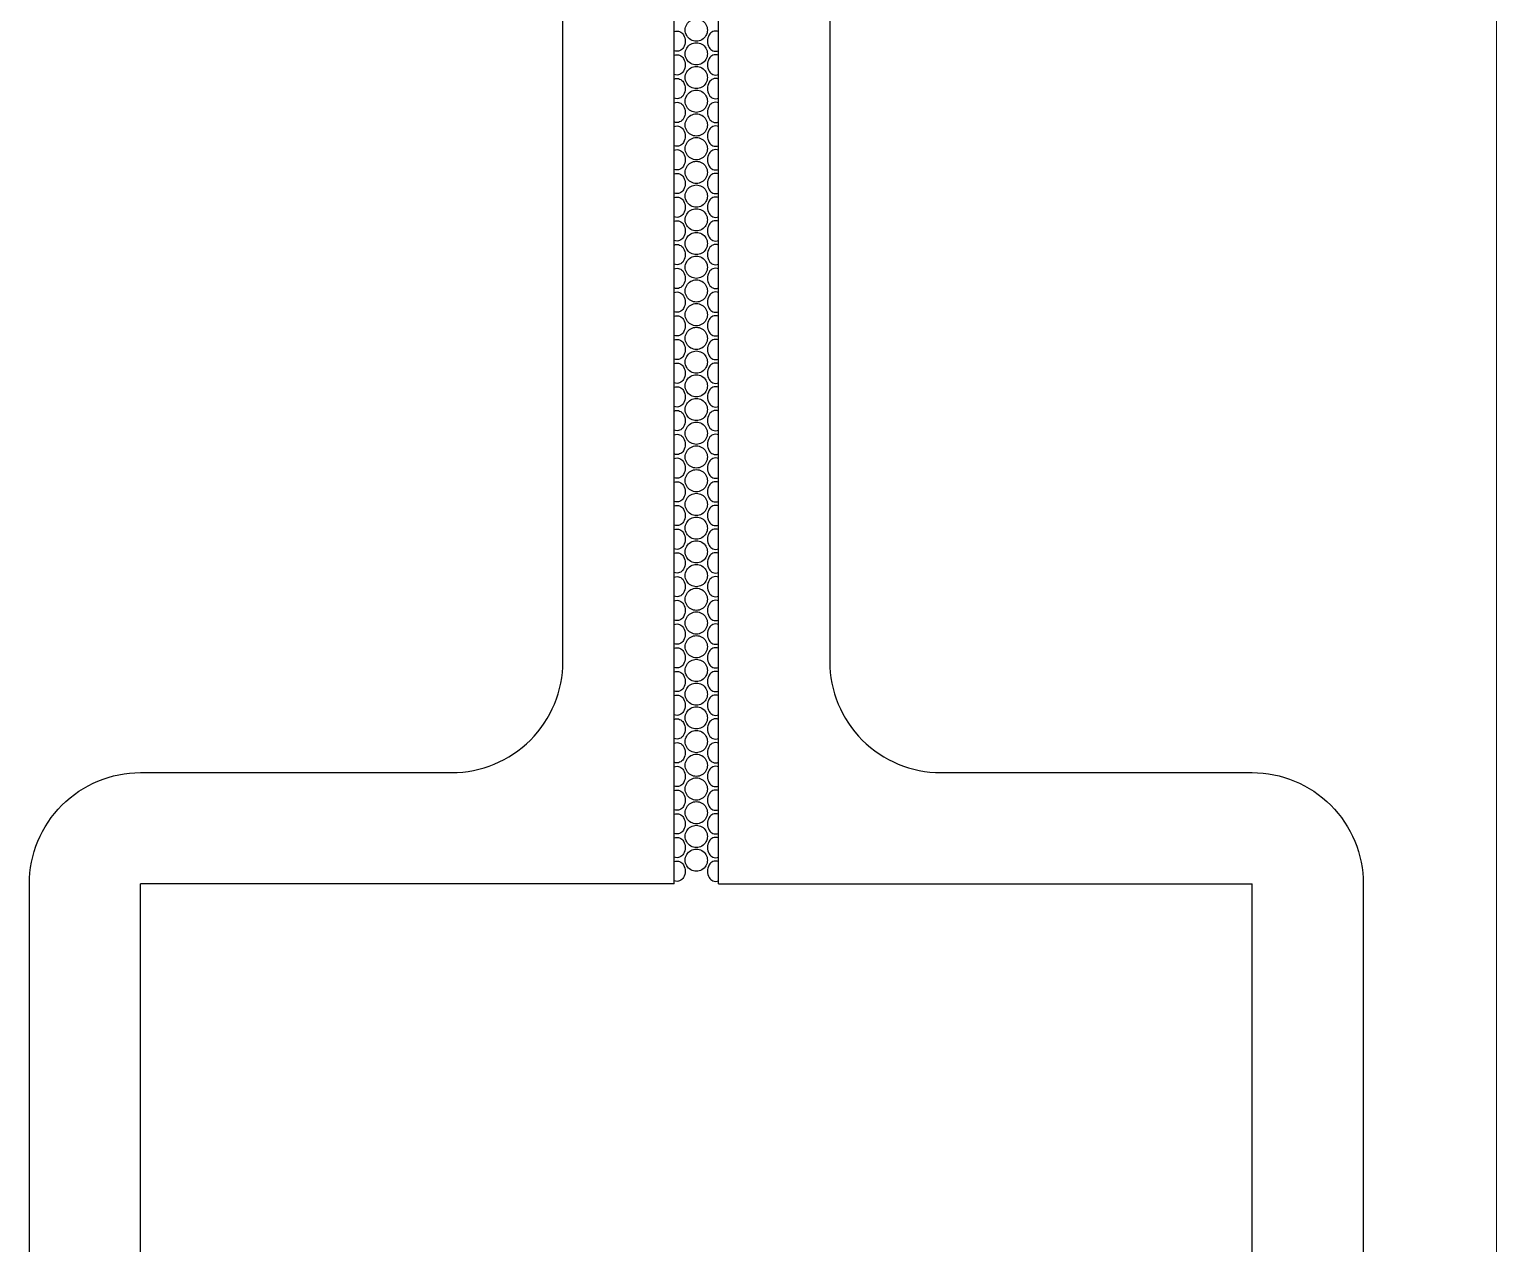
# Model space of a CAD drawing. Header units: millimetres. Extents: x 0 to 40, y 0 to 70.
# Drawn here: x 33.4 to 40, y 10.88 to 16.34 of the extents above; entities that cross this region are included whole.
import ezdxf

# ---------------------------------------------------------------- set-up
doc = ezdxf.new("R2010")
doc.units = ezdxf.units.MM
for name, color, linetype in [('Al Foil', 2, 'Continuous'), ('Cut Through All', 3, 'Continuous'), ('DEF POINTS', 7, 'Continuous')]:
    doc.layers.add(name, color=color, linetype=linetype)

msp = doc.modelspace()

# ---------------------------------------------------------------- linework, layer by layer
at = {"layer": 'Al Foil', "linetype": 'Continuous', "lineweight": 0}
msp.add_line((40, 70), (40, 0), dxfattribs=at)
at = {"layer": 'Al Foil'}
for p, q in [((36.3, 12.5), (36.3, 21.4)), ((36.5, 12.5), (36.5, 21.4)), ((33.9, 2.5), (33.9, 12.5)), ((36.3, 12.5), (33.9, 12.5)), ((36.5, 12.5), (38.9, 12.5)), ((38.9, 2.5), (38.9, 12.5))]:
    msp.add_line(p, q, dxfattribs=at)
for points in [[(36.45, 16.341, -0.131652), (36.4433, 16.316, -0.131652), (36.425, 16.2977, -0.131652), (36.4, 16.291, -0.131652), (36.375, 16.2977, -0.131652), (36.3567, 16.316, -0.131652), (36.35, 16.341, -0.131652), (36.3567, 16.366, -0.131652), (36.375, 16.3843, -0.131652), (36.4, 16.391, -0.131652), (36.425, 16.3843, -0.131652), (36.4433, 16.366, -0.131652)], [(36.45, 16.2343, -0.131652), (36.4433, 16.2093, -0.131652), (36.425, 16.191, -0.131652), (36.4, 16.1843, -0.131652), (36.375, 16.191, -0.131652), (36.3567, 16.2093, -0.131652), (36.35, 16.2343, -0.131652), (36.3567, 16.2593, -0.131652), (36.375, 16.2776, -0.131652), (36.4, 16.2843, -0.131652), (36.425, 16.2776, -0.131652), (36.4433, 16.2593, -0.131652)], [(36.45, 16.1276, -0.131652), (36.4433, 16.1026, -0.131652), (36.425, 16.0843, -0.131652), (36.4, 16.0776, -0.131652), (36.375, 16.0843, -0.131652), (36.3567, 16.1026, -0.131652), (36.35, 16.1276, -0.131652), (36.3567, 16.1526, -0.131652), (36.375, 16.1709, -0.131652), (36.4, 16.1776, -0.131652), (36.425, 16.1709, -0.131652), (36.4433, 16.1526, -0.131652)], [(36.45, 16.0209, -0.131652), (36.4433, 15.9959, -0.131652), (36.425, 15.9776, -0.131652), (36.4, 15.9709, -0.131652), (36.375, 15.9776, -0.131652), (36.3567, 15.9959, -0.131652), (36.35, 16.0209, -0.131652), (36.3567, 16.0459, -0.131652), (36.375, 16.0643, -0.131652), (36.4, 16.0709, -0.131652), (36.425, 16.0643, -0.131652), (36.4433, 16.0459, -0.131652)], [(36.45, 15.9143, -0.131652), (36.4433, 15.8893, -0.131652), (36.425, 15.8709, -0.131652), (36.4, 15.8643, -0.131652), (36.375, 15.8709, -0.131652), (36.3567, 15.8893, -0.131652), (36.35, 15.9143, -0.131652), (36.3567, 15.9393, -0.131652), (36.375, 15.9576, -0.131652), (36.4, 15.9643, -0.131652), (36.425, 15.9576, -0.131652), (36.4433, 15.9393, -0.131652)], [(36.45, 15.8076, -0.131652), (36.4433, 15.7826, -0.131652), (36.425, 15.7643, -0.131652), (36.4, 15.7576, -0.131652), (36.375, 15.7643, -0.131652), (36.3567, 15.7826, -0.131652), (36.35, 15.8076, -0.131652), (36.3567, 15.8326, -0.131652), (36.375, 15.8509, -0.131652), (36.4, 15.8576, -0.131652), (36.425, 15.8509, -0.131652), (36.4433, 15.8326, -0.131652)], [(36.45, 15.7009, -0.131652), (36.4433, 15.6759, -0.131652), (36.425, 15.6576, -0.131652), (36.4, 15.6509, -0.131652), (36.375, 15.6576, -0.131652), (36.3567, 15.6759, -0.131652), (36.35, 15.7009, -0.131652), (36.3567, 15.7259, -0.131652), (36.375, 15.7442, -0.131652), (36.4, 15.7509, -0.131652), (36.425, 15.7442, -0.131652), (36.4433, 15.7259, -0.131652)], [(36.45, 15.5942, -0.131652), (36.4433, 15.5692, -0.131652), (36.425, 15.5509, -0.131652), (36.4, 15.5442, -0.131652), (36.375, 15.5509, -0.131652), (36.3567, 15.5692, -0.131652), (36.35, 15.5942, -0.131652), (36.3567, 15.6192, -0.131652), (36.375, 15.6375, -0.131652), (36.4, 15.6442, -0.131652), (36.425, 15.6375, -0.131652), (36.4433, 15.6192, -0.131652)], [(36.45, 15.4875, -0.131652), (36.4433, 15.4625, -0.131652), (36.425, 15.4442, -0.131652), (36.4, 15.4375, -0.131652), (36.375, 15.4442, -0.131652), (36.3567, 15.4625, -0.131652), (36.35, 15.4875, -0.131652), (36.3567, 15.5125, -0.131652), (36.375, 15.5308, -0.131652), (36.4, 15.5375, -0.131652), (36.425, 15.5308, -0.131652), (36.4433, 15.5125, -0.131652)], [(36.45, 15.3808, -0.131652), (36.4433, 15.3558, -0.131652), (36.425, 15.3375, -0.131652), (36.4, 15.3308, -0.131652), (36.375, 15.3375, -0.131652), (36.3567, 15.3558, -0.131652), (36.35, 15.3808, -0.131652), (36.3567, 15.4058, -0.131652), (36.375, 15.4241, -0.131652), (36.4, 15.4308, -0.131652), (36.425, 15.4241, -0.131652), (36.4433, 15.4058, -0.131652)], [(36.45, 15.2741, -0.131652), (36.4433, 15.2491, -0.131652), (36.425, 15.2308, -0.131652), (36.4, 15.2241, -0.131652), (36.375, 15.2308, -0.131652), (36.3567, 15.2491, -0.131652), (36.35, 15.2741, -0.131652), (36.3567, 15.2991, -0.131652), (36.375, 15.3174, -0.131652), (36.4, 15.3241, -0.131652), (36.425, 15.3174, -0.131652), (36.4433, 15.2991, -0.131652)], [(36.45, 15.1674, -0.131652), (36.4433, 15.1424, -0.131652), (36.425, 15.1241, -0.131652), (36.4, 15.1174, -0.131652), (36.375, 15.1241, -0.131652), (36.3567, 15.1424, -0.131652), (36.35, 15.1674, -0.131652), (36.3567, 15.1924, -0.131652), (36.375, 15.2107, -0.131652), (36.4, 15.2174, -0.131652), (36.425, 15.2107, -0.131652), (36.4433, 15.1924, -0.131652)], [(36.45, 15.0607, -0.131652), (36.4433, 15.0357, -0.131652), (36.425, 15.0174, -0.131652), (36.4, 15.0107, -0.131652), (36.375, 15.0174, -0.131652), (36.3567, 15.0357, -0.131652), (36.35, 15.0607, -0.131652), (36.3567, 15.0857, -0.131652), (36.375, 15.104, -0.131652), (36.4, 15.1107, -0.131652), (36.425, 15.104, -0.131652), (36.4433, 15.0857, -0.131652)], [(36.45, 14.954, -0.131652), (36.4433, 14.929, -0.131652), (36.425, 14.9107, -0.131652), (36.4, 14.904, -0.131652), (36.375, 14.9107, -0.131652), (36.3567, 14.929, -0.131652), (36.35, 14.954, -0.131652), (36.3567, 14.979, -0.131652), (36.375, 14.9973, -0.131652), (36.4, 15.004, -0.131652), (36.425, 14.9973, -0.131652), (36.4433, 14.979, -0.131652)], [(36.45, 14.8473, -0.131652), (36.4433, 14.8223, -0.131652), (36.425, 14.804, -0.131652), (36.4, 14.7973, -0.131652), (36.375, 14.804, -0.131652), (36.3567, 14.8223, -0.131652), (36.35, 14.8473, -0.131652), (36.3567, 14.8723, -0.131652), (36.375, 14.8906, -0.131652), (36.4, 14.8973, -0.131652), (36.425, 14.8906, -0.131652), (36.4433, 14.8723, -0.131652)], [(36.45, 14.7406, -0.131652), (36.4433, 14.7156, -0.131652), (36.425, 14.6973, -0.131652), (36.4, 14.6906, -0.131652), (36.375, 14.6973, -0.131652), (36.3567, 14.7156, -0.131652), (36.35, 14.7406, -0.131652), (36.3567, 14.7656, -0.131652), (36.375, 14.7839, -0.131652), (36.4, 14.7906, -0.131652), (36.425, 14.7839, -0.131652), (36.4433, 14.7656, -0.131652)], [(36.45, 14.6339, -0.131652), (36.4433, 14.6089, -0.131652), (36.425, 14.5906, -0.131652), (36.4, 14.5839, -0.131652), (36.375, 14.5906, -0.131652), (36.3567, 14.6089, -0.131652), (36.35, 14.6339, -0.131652), (36.3567, 14.6589, -0.131652), (36.375, 14.6772, -0.131652), (36.4, 14.6839, -0.131652), (36.425, 14.6772, -0.131652), (36.4433, 14.6589, -0.131652)], [(36.45, 14.5272, -0.131652), (36.4433, 14.5022, -0.131652), (36.425, 14.4839, -0.131652), (36.4, 14.4772, -0.131652), (36.375, 14.4839, -0.131652), (36.3567, 14.5022, -0.131652), (36.35, 14.5272, -0.131652), (36.3567, 14.5522, -0.131652), (36.375, 14.5705, -0.131652), (36.4, 14.5772, -0.131652), (36.425, 14.5705, -0.131652), (36.4433, 14.5522, -0.131652)], [(36.45, 14.4205, -0.131652), (36.4433, 14.3955, -0.131652), (36.425, 14.3772, -0.131652), (36.4, 14.3705, -0.131652), (36.375, 14.3772, -0.131652), (36.3567, 14.3955, -0.131652), (36.35, 14.4205, -0.131652), (36.3567, 14.4455, -0.131652), (36.375, 14.4638, -0.131652), (36.4, 14.4705, -0.131652), (36.425, 14.4638, -0.131652), (36.4433, 14.4455, -0.131652)], [(36.45, 14.3138, -0.131652), (36.4433, 14.2888, -0.131652), (36.425, 14.2705, -0.131652), (36.4, 14.2638, -0.131652), (36.375, 14.2705, -0.131652), (36.3567, 14.2888, -0.131652), (36.35, 14.3138, -0.131652), (36.3567, 14.3388, -0.131652), (36.375, 14.3571, -0.131652), (36.4, 14.3638, -0.131652), (36.425, 14.3571, -0.131652), (36.4433, 14.3388, -0.131652)], [(36.45, 14.2071, -0.131652), (36.4433, 14.1821, -0.131652), (36.425, 14.1638, -0.131652), (36.4, 14.1571, -0.131652), (36.375, 14.1638, -0.131652), (36.3567, 14.1821, -0.131652), (36.35, 14.2071, -0.131652), (36.3567, 14.2321, -0.131652), (36.375, 14.2504, -0.131652), (36.4, 14.2571, -0.131652), (36.425, 14.2504, -0.131652), (36.4433, 14.2321, -0.131652)], [(36.45, 14.1004, -0.131652), (36.4433, 14.0754, -0.131652), (36.425, 14.0571, -0.131652), (36.4, 14.0504, -0.131652), (36.375, 14.0571, -0.131652), (36.3567, 14.0754, -0.131652), (36.35, 14.1004, -0.131652), (36.3567, 14.1254, -0.131652), (36.375, 14.1437, -0.131652), (36.4, 14.1504, -0.131652), (36.425, 14.1437, -0.131652), (36.4433, 14.1254, -0.131652)], [(36.45, 13.9937, -0.131652), (36.4433, 13.9687, -0.131652), (36.425, 13.9504, -0.131652), (36.4, 13.9437, -0.131652), (36.375, 13.9504, -0.131652), (36.3567, 13.9687, -0.131652), (36.35, 13.9937, -0.131652), (36.3567, 14.0187, -0.131652), (36.375, 14.037, -0.131652), (36.4, 14.0437, -0.131652), (36.425, 14.037, -0.131652), (36.4433, 14.0187, -0.131652)], [(36.45, 13.887, -0.131652), (36.4433, 13.862, -0.131652), (36.425, 13.8437, -0.131652), (36.4, 13.837, -0.131652), (36.375, 13.8437, -0.131652), (36.3567, 13.862, -0.131652), (36.35, 13.887, -0.131652), (36.3567, 13.912, -0.131652), (36.375, 13.9303, -0.131652), (36.4, 13.937, -0.131652), (36.425, 13.9303, -0.131652), (36.4433, 13.912, -0.131652)], [(36.45, 13.7803, -0.131652), (36.4433, 13.7553, -0.131652), (36.425, 13.737, -0.131652), (36.4, 13.7303, -0.131652), (36.375, 13.737, -0.131652), (36.3567, 13.7553, -0.131652), (36.35, 13.7803, -0.131652), (36.3567, 13.8053, -0.131652), (36.375, 13.8236, -0.131652), (36.4, 13.8303, -0.131652), (36.425, 13.8236, -0.131652), (36.4433, 13.8053, -0.131652)], [(36.45, 13.6736, -0.131652), (36.4433, 13.6486, -0.131652), (36.425, 13.6303, -0.131652), (36.4, 13.6236, -0.131652), (36.375, 13.6303, -0.131652), (36.3567, 13.6486, -0.131652), (36.35, 13.6736, -0.131652), (36.3567, 13.6986, -0.131652), (36.375, 13.7169, -0.131652), (36.4, 13.7236, -0.131652), (36.425, 13.7169, -0.131652), (36.4433, 13.6986, -0.131652)], [(36.45, 13.5669, -0.131652), (36.4433, 13.5419, -0.131652), (36.425, 13.5236, -0.131652), (36.4, 13.5169, -0.131652), (36.375, 13.5236, -0.131652), (36.3567, 13.5419, -0.131652), (36.35, 13.5669, -0.131652), (36.3567, 13.5919, -0.131652), (36.375, 13.6102, -0.131652), (36.4, 13.6169, -0.131652), (36.425, 13.6102, -0.131652), (36.4433, 13.5919, -0.131652)], [(36.45, 13.4602, -0.131652), (36.4433, 13.4352, -0.131652), (36.425, 13.4169, -0.131652), (36.4, 13.4102, -0.131652), (36.375, 13.4169, -0.131652), (36.3567, 13.4352, -0.131652), (36.35, 13.4602, -0.131652), (36.3567, 13.4852, -0.131652), (36.375, 13.5035, -0.131652), (36.4, 13.5102, -0.131652), (36.425, 13.5035, -0.131652), (36.4433, 13.4852, -0.131652)], [(36.45, 13.3535, -0.131652), (36.4433, 13.3285, -0.131652), (36.425, 13.3102, -0.131652), (36.4, 13.3035, -0.131652), (36.375, 13.3102, -0.131652), (36.3567, 13.3285, -0.131652), (36.35, 13.3535, -0.131652), (36.3567, 13.3785, -0.131652), (36.375, 13.3968, -0.131652), (36.4, 13.4035, -0.131652), (36.425, 13.3968, -0.131652), (36.4433, 13.3785, -0.131652)], [(36.45, 13.2468, -0.131652), (36.4433, 13.2218, -0.131652), (36.425, 13.2035, -0.131652), (36.4, 13.1968, -0.131652), (36.375, 13.2035, -0.131652), (36.3567, 13.2218, -0.131652), (36.35, 13.2468, -0.131652), (36.3567, 13.2718, -0.131652), (36.375, 13.2901, -0.131652), (36.4, 13.2968, -0.131652), (36.425, 13.2901, -0.131652), (36.4433, 13.2718, -0.131652)], [(36.45, 13.1401, -0.131652), (36.4433, 13.1151, -0.131652), (36.425, 13.0968, -0.131652), (36.4, 13.0901, -0.131652), (36.375, 13.0968, -0.131652), (36.3567, 13.1151, -0.131652), (36.35, 13.1401, -0.131652), (36.3567, 13.1651, -0.131652), (36.375, 13.1834, -0.131652), (36.4, 13.1901, -0.131652), (36.425, 13.1834, -0.131652), (36.4433, 13.1651, -0.131652)], [(36.45, 13.0334, -0.131652), (36.4433, 13.0084, -0.131652), (36.425, 12.9901, -0.131652), (36.4, 12.9834, -0.131652), (36.375, 12.9901, -0.131652), (36.3567, 13.0084, -0.131652), (36.35, 13.0334, -0.131652), (36.3567, 13.0584, -0.131652), (36.375, 13.0767, -0.131652), (36.4, 13.0834, -0.131652), (36.425, 13.0767, -0.131652), (36.4433, 13.0584, -0.131652)], [(36.45, 12.9267, -0.131652), (36.4433, 12.9017, -0.131652), (36.425, 12.8834, -0.131652), (36.4, 12.8767, -0.131652), (36.375, 12.8834, -0.131652), (36.3567, 12.9017, -0.131652), (36.35, 12.9267, -0.131652), (36.3567, 12.9517, -0.131652), (36.375, 12.97, -0.131652), (36.4, 12.9767, -0.131652), (36.425, 12.97, -0.131652), (36.4433, 12.9517, -0.131652)], [(36.45, 12.82, -0.131652), (36.4433, 12.795, -0.131652), (36.425, 12.7767, -0.131652), (36.4, 12.77, -0.131652), (36.375, 12.7767, -0.131652), (36.3567, 12.795, -0.131652), (36.35, 12.82, -0.131652), (36.3567, 12.845, -0.131652), (36.375, 12.8633, -0.131652), (36.4, 12.87, -0.131652), (36.425, 12.8633, -0.131652), (36.4433, 12.845, -0.131652)], [(36.45, 12.7133, -0.131652), (36.4433, 12.6883, -0.131652), (36.425, 12.67, -0.131652), (36.4, 12.6633, -0.131652), (36.375, 12.67, -0.131652), (36.3567, 12.6883, -0.131652), (36.35, 12.7133, -0.131652), (36.3567, 12.7383, -0.131652), (36.375, 12.7566, -0.131652), (36.4, 12.7633, -0.131652), (36.425, 12.7566, -0.131652), (36.4433, 12.7383, -0.131652)], [(36.45, 12.6066, -0.131652), (36.4433, 12.5816, -0.131652), (36.425, 12.5633, -0.131652), (36.4, 12.5566, -0.131652), (36.375, 12.5633, -0.131652), (36.3567, 12.5816, -0.131652), (36.35, 12.6066, -0.131652), (36.3567, 12.6316, -0.131652), (36.375, 12.6499, -0.131652), (36.4, 12.6566, -0.131652), (36.425, 12.6499, -0.131652), (36.4433, 12.6316, -0.131652)]]:
    msp.add_lwpolyline(points, format="xyb", close=True, dxfattribs=at)
for points in [[(36.3, 16.3343, -0.083562), (36.3132, 16.3366, -0.092794), (36.325, 16.3343, -0.170906), (36.3424, 16.3194, -0.131652), (36.35, 16.291, -0.131652), (36.3424, 16.2626, -0.170906), (36.325, 16.2477, -0.092794), (36.3132, 16.2455, -0.083562), (36.3, 16.2477)], [(36.5, 16.3343, 0.083562), (36.4868, 16.3366, 0.092794), (36.475, 16.3343, 0.170906), (36.4576, 16.3194, 0.131652), (36.45, 16.291, 0.131652), (36.4576, 16.2626, 0.170906), (36.475, 16.2477, 0.092794), (36.4868, 16.2455, 0.083562), (36.5, 16.2477)], [(36.3, 16.2276, -0.083562), (36.3132, 16.2299, -0.092794), (36.325, 16.2276, -0.170906), (36.3424, 16.2127, -0.131652), (36.35, 16.1843, -0.131652), (36.3424, 16.156, -0.170906), (36.325, 16.141, -0.092794), (36.3132, 16.1388, -0.083562), (36.3, 16.141)], [(36.5, 16.2276, 0.083562), (36.4868, 16.2299, 0.092794), (36.475, 16.2276, 0.170906), (36.4576, 16.2127, 0.131652), (36.45, 16.1843, 0.131652), (36.4576, 16.156, 0.170906), (36.475, 16.141, 0.092794), (36.4868, 16.1388, 0.083562), (36.5, 16.141)], [(36.3, 16.1209, -0.083562), (36.3132, 16.1232, -0.092794), (36.325, 16.1209, -0.170906), (36.3424, 16.106, -0.131652), (36.35, 16.0776, -0.131652), (36.3424, 16.0493, -0.170906), (36.325, 16.0343, -0.092794), (36.3132, 16.0321, -0.083562), (36.3, 16.0343)], [(36.5, 16.1209, 0.083562), (36.4868, 16.1232, 0.092794), (36.475, 16.1209, 0.170906), (36.4576, 16.106, 0.131652), (36.45, 16.0776, 0.131652), (36.4576, 16.0493, 0.170906), (36.475, 16.0343, 0.092794), (36.4868, 16.0321, 0.083562), (36.5, 16.0343)], [(36.3, 16.0142, -0.083562), (36.3132, 16.0165, -0.092794), (36.325, 16.0142, -0.170906), (36.3424, 15.9993, -0.131652), (36.35, 15.9709, -0.131652), (36.3424, 15.9426, -0.170906), (36.325, 15.9276, -0.092794), (36.3132, 15.9254, -0.083562), (36.3, 15.9276)], [(36.5, 16.0142, 0.083562), (36.4868, 16.0165, 0.092794), (36.475, 16.0142, 0.170906), (36.4576, 15.9993, 0.131652), (36.45, 15.9709, 0.131652), (36.4576, 15.9426, 0.170906), (36.475, 15.9276, 0.092794), (36.4868, 15.9254, 0.083562), (36.5, 15.9276)], [(36.3, 15.9075, -0.083562), (36.3132, 15.9098, -0.092794), (36.325, 15.9075, -0.170906), (36.3424, 15.8926, -0.131652), (36.35, 15.8642, -0.131652), (36.3424, 15.8359, -0.170906), (36.325, 15.8209, -0.092794), (36.3132, 15.8187, -0.083562), (36.3, 15.8209)], [(36.5, 15.9075, 0.083562), (36.4868, 15.9098, 0.092794), (36.475, 15.9075, 0.170906), (36.4576, 15.8926, 0.131652), (36.45, 15.8642, 0.131652), (36.4576, 15.8359, 0.170906), (36.475, 15.8209, 0.092794), (36.4868, 15.8187, 0.083562), (36.5, 15.8209)], [(36.3, 15.8009, -0.083562), (36.3132, 15.8031, -0.092794), (36.325, 15.8009, -0.170906), (36.3424, 15.7859, -0.131652), (36.35, 15.7575, -0.131652), (36.3424, 15.7292, -0.170906), (36.325, 15.7142, -0.092794), (36.3132, 15.712, -0.083562), (36.3, 15.7142)], [(36.5, 15.8009, 0.083562), (36.4868, 15.8031, 0.092794), (36.475, 15.8009, 0.170906), (36.4576, 15.7859, 0.131652), (36.45, 15.7575, 0.131652), (36.4576, 15.7292, 0.170906), (36.475, 15.7142, 0.092794), (36.4868, 15.712, 0.083562), (36.5, 15.7142)], [(36.3, 15.6942, -0.083562), (36.3132, 15.6964, -0.092794), (36.325, 15.6942, -0.170906), (36.3424, 15.6792, -0.131652), (36.35, 15.6509, -0.131652), (36.3424, 15.6225, -0.170906), (36.325, 15.6075, -0.092794), (36.3132, 15.6053, -0.083562), (36.3, 15.6075)], [(36.5, 15.6942, 0.083562), (36.4868, 15.6964, 0.092794), (36.475, 15.6942, 0.170906), (36.4576, 15.6792, 0.131652), (36.45, 15.6509, 0.131652), (36.4576, 15.6225, 0.170906), (36.475, 15.6075, 0.092794), (36.4868, 15.6053, 0.083562), (36.5, 15.6075)], [(36.3, 15.5875, -0.083562), (36.3132, 15.5897, -0.092794), (36.325, 15.5875, -0.170906), (36.3424, 15.5725, -0.131652), (36.35, 15.5442, -0.131652), (36.3424, 15.5158, -0.170906), (36.325, 15.5009, -0.092794), (36.3132, 15.4986, -0.083562), (36.3, 15.5009)], [(36.5, 15.5875, 0.083562), (36.4868, 15.5897, 0.092794), (36.475, 15.5875, 0.170906), (36.4576, 15.5725, 0.131652), (36.45, 15.5442, 0.131652), (36.4576, 15.5158, 0.170906), (36.475, 15.5009, 0.092794), (36.4868, 15.4986, 0.083562), (36.5, 15.5009)], [(36.3, 15.4808, -0.083562), (36.3132, 15.483, -0.092794), (36.325, 15.4808, -0.170906), (36.3424, 15.4658, -0.131652), (36.35, 15.4375, -0.131652), (36.3424, 15.4091, -0.170906), (36.325, 15.3942, -0.092794), (36.3132, 15.3919, -0.083562), (36.3, 15.3942)], [(36.5, 15.4808, 0.083562), (36.4868, 15.483, 0.092794), (36.475, 15.4808, 0.170906), (36.4576, 15.4658, 0.131652), (36.45, 15.4375, 0.131652), (36.4576, 15.4091, 0.170906), (36.475, 15.3942, 0.092794), (36.4868, 15.3919, 0.083562), (36.5, 15.3942)], [(36.3, 15.3741, -0.083562), (36.3132, 15.3763, -0.092794), (36.325, 15.3741, -0.170906), (36.3424, 15.3591, -0.131652), (36.35, 15.3308, -0.131652), (36.3424, 15.3024, -0.170906), (36.325, 15.2875, -0.092794), (36.3132, 15.2852, -0.083562), (36.3, 15.2875)], [(36.5, 15.3741, 0.083562), (36.4868, 15.3763, 0.092794), (36.475, 15.3741, 0.170906), (36.4576, 15.3591, 0.131652), (36.45, 15.3308, 0.131652), (36.4576, 15.3024, 0.170906), (36.475, 15.2875, 0.092794), (36.4868, 15.2852, 0.083562), (36.5, 15.2875)], [(36.3, 15.2674, -0.083562), (36.3132, 15.2696, -0.092794), (36.325, 15.2674, -0.170906), (36.3424, 15.2524, -0.131652), (36.35, 15.2241, -0.131652), (36.3424, 15.1957, -0.170906), (36.325, 15.1808, -0.092794), (36.3132, 15.1785, -0.083562), (36.3, 15.1808)], [(36.5, 15.2674, 0.083562), (36.4868, 15.2696, 0.092794), (36.475, 15.2674, 0.170906), (36.4576, 15.2524, 0.131652), (36.45, 15.2241, 0.131652), (36.4576, 15.1957, 0.170906), (36.475, 15.1808, 0.092794), (36.4868, 15.1785, 0.083562), (36.5, 15.1808)], [(36.3, 15.1607, -0.083562), (36.3132, 15.1629, -0.092794), (36.325, 15.1607, -0.170906), (36.3424, 15.1457, -0.131652), (36.35, 15.1174, -0.131652), (36.3424, 15.089, -0.170906), (36.325, 15.0741, -0.092794), (36.3132, 15.0718, -0.083562), (36.3, 15.0741)], [(36.5, 15.1607, 0.083562), (36.4868, 15.1629, 0.092794), (36.475, 15.1607, 0.170906), (36.4576, 15.1457, 0.131652), (36.45, 15.1174, 0.131652), (36.4576, 15.089, 0.170906), (36.475, 15.0741, 0.092794), (36.4868, 15.0718, 0.083562), (36.5, 15.0741)], [(36.3, 15.054, -0.083562), (36.3132, 15.0562, -0.092794), (36.325, 15.054, -0.170906), (36.3424, 15.0391, -0.131652), (36.35, 15.0107, -0.131652), (36.3424, 14.9823, -0.170906), (36.325, 14.9674, -0.092794), (36.3132, 14.9651, -0.083562), (36.3, 14.9674)], [(36.5, 15.054, 0.083562), (36.4868, 15.0562, 0.092794), (36.475, 15.054, 0.170906), (36.4576, 15.0391, 0.131652), (36.45, 15.0107, 0.131652), (36.4576, 14.9823, 0.170906), (36.475, 14.9674, 0.092794), (36.4868, 14.9651, 0.083562), (36.5, 14.9674)], [(36.3, 14.9473, -0.083562), (36.3132, 14.9495, -0.092794), (36.325, 14.9473, -0.170906), (36.3424, 14.9324, -0.131652), (36.35, 14.904, -0.131652), (36.3424, 14.8756, -0.170906), (36.325, 14.8607, -0.092794), (36.3132, 14.8584, -0.083562), (36.3, 14.8607)], [(36.5, 14.9473, 0.083562), (36.4868, 14.9495, 0.092794), (36.475, 14.9473, 0.170906), (36.4576, 14.9324, 0.131652), (36.45, 14.904, 0.131652), (36.4576, 14.8756, 0.170906), (36.475, 14.8607, 0.092794), (36.4868, 14.8584, 0.083562), (36.5, 14.8607)], [(36.3, 14.8406, -0.083562), (36.3132, 14.8428, -0.092794), (36.325, 14.8406, -0.170906), (36.3424, 14.8257, -0.131652), (36.35, 14.7973, -0.131652), (36.3424, 14.7689, -0.170906), (36.325, 14.754, -0.092794), (36.3132, 14.7517, -0.083562), (36.3, 14.754)], [(36.5, 14.8406, 0.083562), (36.4868, 14.8428, 0.092794), (36.475, 14.8406, 0.170906), (36.4576, 14.8257, 0.131652), (36.45, 14.7973, 0.131652), (36.4576, 14.7689, 0.170906), (36.475, 14.754, 0.092794), (36.4868, 14.7517, 0.083562), (36.5, 14.754)], [(36.3, 14.7339, -0.083562), (36.3132, 14.7361, -0.092794), (36.325, 14.7339, -0.170906), (36.3424, 14.719, -0.131652), (36.35, 14.6906, -0.131652), (36.3424, 14.6622, -0.170906), (36.325, 14.6473, -0.092794), (36.3132, 14.645, -0.083562), (36.3, 14.6473)], [(36.5, 14.7339, 0.083562), (36.4868, 14.7361, 0.092794), (36.475, 14.7339, 0.170906), (36.4576, 14.719, 0.131652), (36.45, 14.6906, 0.131652), (36.4576, 14.6622, 0.170906), (36.475, 14.6473, 0.092794), (36.4868, 14.645, 0.083562), (36.5, 14.6473)], [(36.3, 14.6272, -0.083562), (36.3132, 14.6294, -0.092794), (36.325, 14.6272, -0.170906), (36.3424, 14.6123, -0.131652), (36.35, 14.5839, -0.131652), (36.3424, 14.5555, -0.170906), (36.325, 14.5406, -0.092794), (36.3132, 14.5383, -0.083562), (36.3, 14.5406)], [(36.5, 14.6272, 0.083562), (36.4868, 14.6294, 0.092794), (36.475, 14.6272, 0.170906), (36.4576, 14.6123, 0.131652), (36.45, 14.5839, 0.131652), (36.4576, 14.5555, 0.170906), (36.475, 14.5406, 0.092794), (36.4868, 14.5383, 0.083562), (36.5, 14.5406)], [(36.3, 14.5205, -0.083562), (36.3132, 14.5227, -0.092794), (36.325, 14.5205, -0.170906), (36.3424, 14.5056, -0.131652), (36.35, 14.4772, -0.131652), (36.3424, 14.4488, -0.170906), (36.325, 14.4339, -0.092794), (36.3132, 14.4316, -0.083562), (36.3, 14.4339)], [(36.5, 14.5205, 0.083562), (36.4868, 14.5227, 0.092794), (36.475, 14.5205, 0.170906), (36.4576, 14.5056, 0.131652), (36.45, 14.4772, 0.131652), (36.4576, 14.4488, 0.170906), (36.475, 14.4339, 0.092794), (36.4868, 14.4316, 0.083562), (36.5, 14.4339)], [(36.3, 14.4138, -0.083562), (36.3132, 14.416, -0.092794), (36.325, 14.4138, -0.170906), (36.3424, 14.3989, -0.131652), (36.35, 14.3705, -0.131652), (36.3424, 14.3421, -0.170906), (36.325, 14.3272, -0.092794), (36.3132, 14.3249, -0.083562), (36.3, 14.3272)], [(36.5, 14.4138, 0.083562), (36.4868, 14.416, 0.092794), (36.475, 14.4138, 0.170906), (36.4576, 14.3989, 0.131652), (36.45, 14.3705, 0.131652), (36.4576, 14.3421, 0.170906), (36.475, 14.3272, 0.092794), (36.4868, 14.3249, 0.083562), (36.5, 14.3272)], [(36.3, 14.3071, -0.083562), (36.3132, 14.3093, -0.092794), (36.325, 14.3071, -0.170906), (36.3424, 14.2922, -0.131652), (36.35, 14.2638, -0.131652), (36.3424, 14.2354, -0.170906), (36.325, 14.2205, -0.092794), (36.3132, 14.2182, -0.083562), (36.3, 14.2205)], [(36.5, 14.3071, 0.083562), (36.4868, 14.3093, 0.092794), (36.475, 14.3071, 0.170906), (36.4576, 14.2922, 0.131652), (36.45, 14.2638, 0.131652), (36.4576, 14.2354, 0.170906), (36.475, 14.2205, 0.092794), (36.4868, 14.2182, 0.083562), (36.5, 14.2205)], [(36.3, 14.2004, -0.083562), (36.3132, 14.2026, -0.092794), (36.325, 14.2004, -0.170906), (36.3424, 14.1855, -0.131652), (36.35, 14.1571, -0.131652), (36.3424, 14.1287, -0.170906), (36.325, 14.1138, -0.092794), (36.3132, 14.1116, -0.083562), (36.3, 14.1138)], [(36.5, 14.2004, 0.083562), (36.4868, 14.2026, 0.092794), (36.475, 14.2004, 0.170906), (36.4576, 14.1855, 0.131652), (36.45, 14.1571, 0.131652), (36.4576, 14.1287, 0.170906), (36.475, 14.1138, 0.092794), (36.4868, 14.1116, 0.083562), (36.5, 14.1138)], [(36.3, 14.0937, -0.083562), (36.3132, 14.0959, -0.092794), (36.325, 14.0937, -0.170906), (36.3424, 14.0788, -0.131652), (36.35, 14.0504, -0.131652), (36.3424, 14.022, -0.170906), (36.325, 14.0071, -0.092794), (36.3132, 14.0049, -0.083562), (36.3, 14.0071)], [(36.5, 14.0937, 0.083562), (36.4868, 14.0959, 0.092794), (36.475, 14.0937, 0.170906), (36.4576, 14.0788, 0.131652), (36.45, 14.0504, 0.131652), (36.4576, 14.022, 0.170906), (36.475, 14.0071, 0.092794), (36.4868, 14.0049, 0.083562), (36.5, 14.0071)], [(36.3, 13.987, -0.083562), (36.3132, 13.9892, -0.092794), (36.325, 13.987, -0.170906), (36.3424, 13.9721, -0.131652), (36.35, 13.9437, -0.131652), (36.3424, 13.9153, -0.170906), (36.325, 13.9004, -0.092794), (36.3132, 13.8982, -0.083562), (36.3, 13.9004)], [(36.5, 13.987, 0.083562), (36.4868, 13.9892, 0.092794), (36.475, 13.987, 0.170906), (36.4576, 13.9721, 0.131652), (36.45, 13.9437, 0.131652), (36.4576, 13.9153, 0.170906), (36.475, 13.9004, 0.092794), (36.4868, 13.8982, 0.083562), (36.5, 13.9004)], [(36.3, 13.8803, -0.083562), (36.3132, 13.8825, -0.092794), (36.325, 13.8803, -0.170906), (36.3424, 13.8654, -0.131652), (36.35, 13.837, -0.131652), (36.3424, 13.8086, -0.170906), (36.325, 13.7937, -0.092794), (36.3132, 13.7915, -0.083562), (36.3, 13.7937)], [(36.5, 13.8803, 0.083562), (36.4868, 13.8825, 0.092794), (36.475, 13.8803, 0.170906), (36.4576, 13.8654, 0.131652), (36.45, 13.837, 0.131652), (36.4576, 13.8086, 0.170906), (36.475, 13.7937, 0.092794), (36.4868, 13.7915, 0.083562), (36.5, 13.7937)], [(36.3, 13.7736, -0.083562), (36.3132, 13.7758, -0.092794), (36.325, 13.7736, -0.170906), (36.3424, 13.7587, -0.131652), (36.35, 13.7303, -0.131652), (36.3424, 13.7019, -0.170906), (36.325, 13.687, -0.092794), (36.3132, 13.6848, -0.083562), (36.3, 13.687)], [(36.5, 13.7736, 0.083562), (36.4868, 13.7758, 0.092794), (36.475, 13.7736, 0.170906), (36.4576, 13.7587, 0.131652), (36.45, 13.7303, 0.131652), (36.4576, 13.7019, 0.170906), (36.475, 13.687, 0.092794), (36.4868, 13.6848, 0.083562), (36.5, 13.687)], [(36.3, 13.6669, -0.083562), (36.3132, 13.6691, -0.092794), (36.325, 13.6669, -0.170906), (36.3424, 13.652, -0.131652), (36.35, 13.6236, -0.131652), (36.3424, 13.5952, -0.170906), (36.325, 13.5803, -0.092794), (36.3132, 13.5781, -0.083562), (36.3, 13.5803)], [(36.5, 13.6669, 0.083562), (36.4868, 13.6691, 0.092794), (36.475, 13.6669, 0.170906), (36.4576, 13.652, 0.131652), (36.45, 13.6236, 0.131652), (36.4576, 13.5952, 0.170906), (36.475, 13.5803, 0.092794), (36.4868, 13.5781, 0.083562), (36.5, 13.5803)], [(36.3, 13.5602, -0.083562), (36.3132, 13.5624, -0.092794), (36.325, 13.5602, -0.170906), (36.3424, 13.5453, -0.131652), (36.35, 13.5169, -0.131652), (36.3424, 13.4885, -0.170906), (36.325, 13.4736, -0.092794), (36.3132, 13.4714, -0.083562), (36.3, 13.4736)], [(36.5, 13.5602, 0.083562), (36.4868, 13.5624, 0.092794), (36.475, 13.5602, 0.170906), (36.4576, 13.5453, 0.131652), (36.45, 13.5169, 0.131652), (36.4576, 13.4885, 0.170906), (36.475, 13.4736, 0.092794), (36.4868, 13.4714, 0.083562), (36.5, 13.4736)], [(36.3, 13.4535, -0.083562), (36.3132, 13.4557, -0.092794), (36.325, 13.4535, -0.170906), (36.3424, 13.4386, -0.131652), (36.35, 13.4102, -0.131652), (36.3424, 13.3818, -0.170906), (36.325, 13.3669, -0.092794), (36.3132, 13.3647, -0.083562), (36.3, 13.3669)], [(36.5, 13.4535, 0.083562), (36.4868, 13.4557, 0.092794), (36.475, 13.4535, 0.170906), (36.4576, 13.4386, 0.131652), (36.45, 13.4102, 0.131652), (36.4576, 13.3818, 0.170906), (36.475, 13.3669, 0.092794), (36.4868, 13.3647, 0.083562), (36.5, 13.3669)], [(36.3, 13.3468, -0.083562), (36.3132, 13.349, -0.092794), (36.325, 13.3468, -0.170906), (36.3424, 13.3319, -0.131652), (36.35, 13.3035, -0.131652), (36.3424, 13.2751, -0.170906), (36.325, 13.2602, -0.092794), (36.3132, 13.258, -0.083562), (36.3, 13.2602)], [(36.5, 13.3468, 0.083562), (36.4868, 13.349, 0.092794), (36.475, 13.3468, 0.170906), (36.4576, 13.3319, 0.131652), (36.45, 13.3035, 0.131652), (36.4576, 13.2751, 0.170906), (36.475, 13.2602, 0.092794), (36.4868, 13.258, 0.083562), (36.5, 13.2602)], [(36.3, 13.2401, -0.083562), (36.3132, 13.2423, -0.092794), (36.325, 13.2401, -0.170906), (36.3424, 13.2252, -0.131652), (36.35, 13.1968, -0.131652), (36.3424, 13.1684, -0.170906), (36.325, 13.1535, -0.092794), (36.3132, 13.1513, -0.083562), (36.3, 13.1535)], [(36.5, 13.2401, 0.083562), (36.4868, 13.2423, 0.092794), (36.475, 13.2401, 0.170906), (36.4576, 13.2252, 0.131652), (36.45, 13.1968, 0.131652), (36.4576, 13.1684, 0.170906), (36.475, 13.1535, 0.092794), (36.4868, 13.1513, 0.083562), (36.5, 13.1535)], [(36.3, 13.1334, -0.083562), (36.3132, 13.1356, -0.092794), (36.325, 13.1334, -0.170906), (36.3424, 13.1185, -0.131652), (36.35, 13.0901, -0.131652), (36.3424, 13.0617, -0.170906), (36.325, 13.0468, -0.092794), (36.3132, 13.0446, -0.083562), (36.3, 13.0468)], [(36.5, 13.1334, 0.083562), (36.4868, 13.1356, 0.092794), (36.475, 13.1334, 0.170906), (36.4576, 13.1185, 0.131652), (36.45, 13.0901, 0.131652), (36.4576, 13.0617, 0.170906), (36.475, 13.0468, 0.092794), (36.4868, 13.0446, 0.083562), (36.5, 13.0468)], [(36.3, 13.0267, -0.083562), (36.3132, 13.0289, -0.092794), (36.325, 13.0267, -0.170906), (36.3424, 13.0118, -0.131652), (36.35, 12.9834, -0.131652), (36.3424, 12.955, -0.170906), (36.325, 12.9401, -0.092794), (36.3132, 12.9379, -0.083562), (36.3, 12.9401)], [(36.5, 13.0267, 0.083562), (36.4868, 13.0289, 0.092794), (36.475, 13.0267, 0.170906), (36.4576, 13.0118, 0.131652), (36.45, 12.9834, 0.131652), (36.4576, 12.955, 0.170906), (36.475, 12.9401, 0.092794), (36.4868, 12.9379, 0.083562), (36.5, 12.9401)], [(36.3, 12.92, -0.083562), (36.3132, 12.9222, -0.092794), (36.325, 12.92, -0.170906), (36.3424, 12.9051, -0.131652), (36.35, 12.8767, -0.131652), (36.3424, 12.8483, -0.170906), (36.325, 12.8334, -0.092794), (36.3132, 12.8312, -0.083562), (36.3, 12.8334)], [(36.5, 12.92, 0.083562), (36.4868, 12.9222, 0.092794), (36.475, 12.92, 0.170906), (36.4576, 12.9051, 0.131652), (36.45, 12.8767, 0.131652), (36.4576, 12.8483, 0.170906), (36.475, 12.8334, 0.092794), (36.4868, 12.8312, 0.083562), (36.5, 12.8334)], [(36.3, 12.8133, -0.083562), (36.3132, 12.8155, -0.092794), (36.325, 12.8133, -0.170906), (36.3424, 12.7984, -0.131652), (36.35, 12.77, -0.131652), (36.3424, 12.7416, -0.170906), (36.325, 12.7267, -0.092794), (36.3132, 12.7245, -0.083562), (36.3, 12.7267)], [(36.5, 12.8133, 0.083562), (36.4868, 12.8155, 0.092794), (36.475, 12.8133, 0.170906), (36.4576, 12.7984, 0.131652), (36.45, 12.77, 0.131652), (36.4576, 12.7416, 0.170906), (36.475, 12.7267, 0.092794), (36.4868, 12.7245, 0.083562), (36.5, 12.7267)], [(36.3, 12.7066, -0.083562), (36.3132, 12.7088, -0.092794), (36.325, 12.7066, -0.170906), (36.3424, 12.6917, -0.131652), (36.35, 12.6633, -0.131652), (36.3424, 12.6349, -0.170906), (36.325, 12.62, -0.092794), (36.3132, 12.6178, -0.083562), (36.3, 12.62)], [(36.5, 12.7066, 0.083562), (36.4868, 12.7088, 0.092794), (36.475, 12.7066, 0.170906), (36.4576, 12.6917, 0.131652), (36.45, 12.6633, 0.131652), (36.4576, 12.6349, 0.170906), (36.475, 12.62, 0.092794), (36.4868, 12.6178, 0.083562), (36.5, 12.62)], [(36.3, 12.5999, -0.083562), (36.3132, 12.6021, -0.092794), (36.325, 12.5999, -0.170906), (36.3424, 12.585, -0.131652), (36.35, 12.5566, -0.131652), (36.3424, 12.5282, -0.170906), (36.325, 12.5133, -0.092794), (36.3132, 12.5111, -0.083562), (36.3, 12.5133)], [(36.5, 12.5999, 0.083562), (36.4868, 12.6021, 0.092794), (36.475, 12.5999, 0.170906), (36.4576, 12.585, 0.131652), (36.45, 12.5566, 0.131652), (36.4576, 12.5282, 0.170906), (36.475, 12.5133, 0.092794), (36.4868, 12.5111, 0.083562), (36.5, 12.5133)]]:
    msp.add_lwpolyline(points, format="xyb", dxfattribs=at)
at = {"layer": 'Cut Through All'}
msp.add_lwpolyline([(33.9, 1.9997, -0.414214), (33.4, 2.4997), (33.4, 12.5003, -0.414214), (33.9, 13.0003), (35.3, 13.0003, 0.414214), (35.8, 13.5003), (35.8, 20.4, 0.414214), (35.3, 20.9), (33.9, 20.9, -0.414214), (33.4, 21.4), (33.4, 31.4, -0.414214), (33.9, 31.9), (38.9, 31.9, -0.414214), (39.4, 31.4), (39.4, 21.3999, -0.414182), (38.9001, 20.8999), (37.4999, 20.8998, 0.414182), (37, 20.3998), (37, 13.5003, 0.414214), (37.5, 13.0003), (38.9, 13.0003, -0.414214), (39.4, 12.5003), (39.4, 2.4997, -0.414214), (38.9, 1.9997)], format="xyb", close=True, dxfattribs=at)
at = {"layer": 'DEF POINTS', "linetype": 'Continuous', "lineweight": 0}
msp.add_line((40, 70), (40, 0), dxfattribs=at)

doc.saveas('drawing.dxf')
